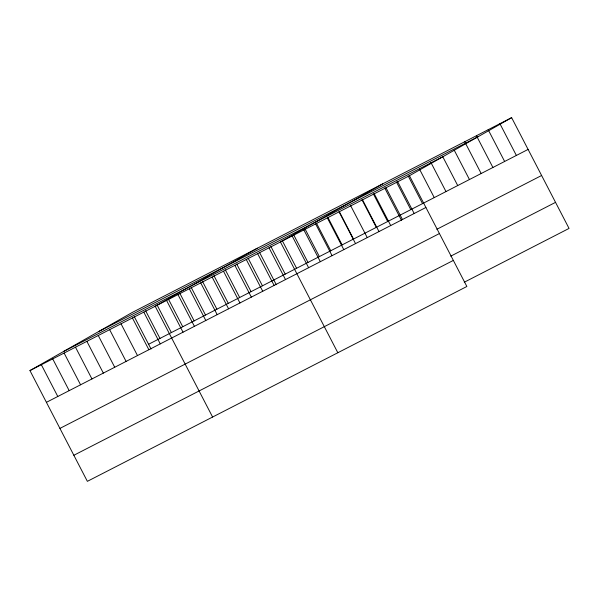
<?xml version="1.0" encoding="UTF-8"?>
<svg xmlns="http://www.w3.org/2000/svg" width="599" height="599" viewBox="0 0 599 599"><rect width="100%" height="100%" fill="white"/><g stroke="black" fill="none" stroke-linecap="round" stroke-linejoin="round"><path stroke-width="0.9" d="M511.636 117.659L409.446 175.724L466.861 286.487L87.364 481.341L29.95 370.579L132.139 312.513L511.636 117.659L569.05 228.421L464.262 282.226M257.375 248.211L155.186 306.276L212.6 417.039M382.611 183.908L280.422 241.974L337.829 352.736M98.416 331.674L477.912 136.827M63.674 351.418L443.17 156.564M29.95 370.579L409.446 175.724M148.597 344.268L528.101 149.421M46.408 402.333L425.911 207.479M436.828 229.29L541.616 175.492M59.922 428.405L439.426 233.55M450.748 256.155L555.535 202.35M73.849 455.27L453.346 260.415M499.91 123.686L516.368 155.441M488.178 129.706L504.635 161.46M476.445 135.733L492.91 167.488M464.719 141.753L481.177 173.508M454.252 150.222L469.451 179.535M442.526 156.242L457.718 185.555M430.793 162.262L445.985 191.575M419.487 169.098L434.26 197.603M408.181 175.934L422.527 203.623M397.721 181.752L414.179 213.506M396.448 181.961L410.802 209.643M385.988 187.772L402.453 219.526M384.715 187.981L401.525 220.41M374.255 193.791L390.72 225.553M373.334 193.829L387.68 221.51M362.53 199.819L378.987 231.573M361.946 199.677L376.299 227.358M350.565 205.517L367.262 237.593M339.176 211.365L353.53 239.053M339.071 211.859L355.529 243.621M327.795 217.212L342.141 244.894M327.339 217.886L343.804 249.641M316.407 223.053L330.76 250.741M315.606 223.906L332.071 255.661M305.026 228.9L319.372 256.589M303.88 229.934L320.338 261.688M293.637 234.748L307.991 262.429M292.147 235.954L308.612 267.708M282.256 240.596L296.602 268.277M270.868 246.436L285.221 274.125M269.033 247.821L285.498 279.576M259.487 252.284L276.289 284.712M257.652 253.669L274.11 285.423M248.098 258.132L262.452 285.813M246.264 259.509L262.729 291.271M236.71 263.972L251.063 291.661M234.883 265.357L251.34 297.111M225.329 269.82L239.682 297.508M223.494 271.205L239.952 302.959M213.94 275.667L228.294 303.349M212.106 277.052L228.571 308.807M202.559 281.515L216.905 309.196M200.725 282.893L217.182 314.647M191.171 287.355L205.524 315.044M189.336 288.74L205.801 320.495M179.79 293.203L194.136 320.884M177.955 294.588L194.413 326.343M168.401 299.051L182.755 326.732M166.567 300.428L183.032 332.19M157.02 304.891L171.366 332.58M145.632 310.739L159.985 338.428M143.797 312.124L160.262 343.878M134.251 316.586L151.053 349.007M132.416 317.964L148.874 349.726M121.028 323.812L137.493 355.566M109.647 329.66L126.104 361.414M98.258 335.507L114.723 367.262M86.877 341.348L103.335 373.11M75.489 347.195L91.954 378.95M64.108 353.043L80.566 384.798M52.719 358.883L69.184 390.645M41.338 364.731L57.796 396.486"/></g></svg>
